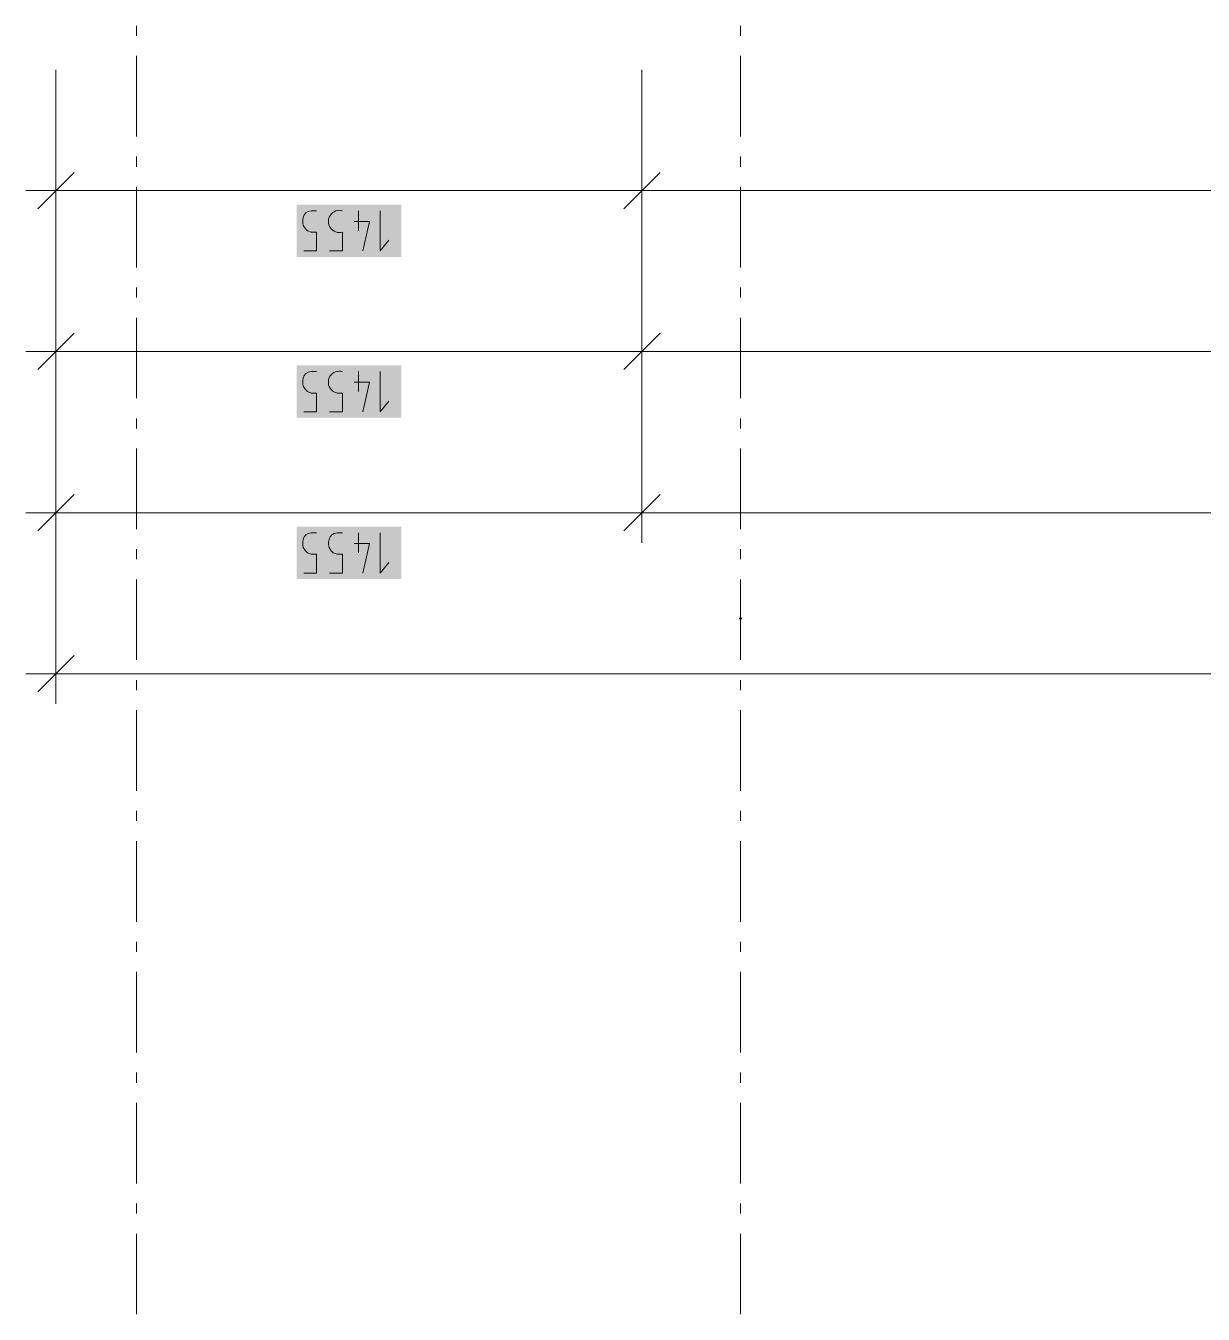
# Model space of a CAD drawing. Header units: millimetres. Extents: x 0 to 594, y 0 to 420.
# Drawn here: x 95.18 to 121.95, y 93.02 to 122.33 of the extents above; entities that cross this region are included whole.
import ezdxf

# ---------------------------------------------------------------- set-up
doc = ezdxf.new("R2010")
doc.units = ezdxf.units.MM
doc.header["$LTSCALE"] = 8
doc.layers.add('PDF_Koty delkove', color=7, linetype='Continuous')
doc.layers.add('PDF_Osy hlavni', color=7, linetype='Continuous')

msp = doc.modelspace()

# ---------------------------------------------------------------- linework, layer by layer
at = {"layer": 'PDF_Koty delkove', "lineweight": 18}
for points in [[(95.175, 118.581), (95.862, 118.581), (95.862, 121.329)], [(109.188, 118.581), (109.188, 121.329)], [(96.274, 118.993), (95.45, 118.169)], [(95.862, 119.268), (95.862, 118.581), (95.862, 117.894)], [(109.6, 118.993), (108.776, 118.169)], [(109.188, 119.268), (109.188, 118.581), (109.188, 117.894)], [(95.862, 118.581), (109.188, 118.581), (139.207, 118.581), (144.112, 118.581), (164.877, 118.581), (176.37, 118.581), (188.961, 118.581), (201.784, 118.581), (207.233, 118.581), (216.392, 118.581), (229.214, 118.581), (240.846, 118.581)], [(95.175, 114.923), (95.862, 114.923), (95.862, 118.389)], [(101.497, 117.207), (101.791, 117.207), (101.791, 117.634), (101.668, 117.634), (101.583, 117.665), (101.534, 117.711), (101.486, 117.787), (101.473, 117.848), (101.473, 117.909), (101.486, 117.97), (101.51, 118.031), (101.547, 118.077), (101.595, 118.108), (101.668, 118.123), (101.791, 118.123)], [(102.745, 118.123), (102.745, 117.665)], [(103.234, 118.123), (103.234, 117.207), (103.43, 117.451)], [(109.188, 114.923), (109.188, 118.389)], [(102.647, 117.879), (102.99, 117.879), (102.843, 117.207)], [(95.175, 111.254), (95.862, 111.254), (95.862, 115.636)], [(95.175, 107.591), (95.862, 107.591), (95.862, 115.586)], [(95.862, 115.61), (95.862, 114.923), (95.862, 114.236)], [(109.188, 111.254), (109.188, 115.636)], [(109.188, 115.61), (109.188, 114.923), (109.188, 114.236)], [(96.274, 115.335), (95.45, 114.511)], [(109.6, 115.335), (108.776, 114.511)], [(542.628, 114.923), (535.955, 114.923), (527.974, 114.923), (509.656, 114.923), (471.922, 114.923), (428.509, 114.923), (397.232, 114.923), (368.84, 114.923), (332.021, 114.923), (303.629, 114.923), (281.831, 114.923), (253.439, 114.923), (216.621, 114.923), (188.229, 114.923), (162.355, 114.923), (144.112, 114.923), (139.207, 114.923), (109.188, 114.923), (95.862, 114.923)], [(101.497, 113.549), (101.791, 113.549), (101.791, 113.976), (101.668, 113.976), (101.583, 114.007), (101.534, 114.053), (101.486, 114.129), (101.473, 114.19), (101.473, 114.251), (101.486, 114.312), (101.51, 114.373), (101.547, 114.419), (101.595, 114.45), (101.668, 114.465), (101.791, 114.465)], [(102.745, 114.465), (102.745, 114.007)], [(103.234, 114.465), (103.234, 113.549), (103.43, 113.793)], [(102.647, 114.221), (102.99, 114.221), (102.843, 113.549)], [(96.274, 111.666), (95.45, 110.842)], [(95.862, 111.941), (95.862, 111.254), (95.862, 110.567)], [(109.6, 111.666), (108.776, 110.842)], [(109.188, 111.941), (109.188, 111.254), (109.188, 110.567)], [(527.974, 111.254), (337.345, 111.254), (144.112, 111.254), (139.207, 111.254), (109.188, 111.254), (95.862, 111.254)], [(101.497, 109.88), (101.791, 109.88), (101.791, 110.307), (101.668, 110.307), (101.583, 110.338), (101.534, 110.384), (101.486, 110.46), (101.473, 110.521), (101.473, 110.582), (101.486, 110.643), (101.51, 110.704), (101.547, 110.75), (101.595, 110.781), (101.668, 110.796)], [(101.668, 110.796), (101.791, 110.796)], [(102.084, 109.88), (102.378, 109.88), (102.378, 110.307), (102.256, 110.307), (102.17, 110.338), (102.121, 110.384), (102.073, 110.46), (102.06, 110.521), (102.06, 110.582), (102.073, 110.643), (102.097, 110.704), (102.134, 110.75), (102.182, 110.781), (102.256, 110.796), (102.378, 110.796)], [(102.745, 110.796), (102.745, 110.338)], [(103.234, 110.796), (103.234, 109.88), (103.43, 110.124)], [(102.647, 110.552), (102.99, 110.552), (102.843, 109.88)], [(95.862, 108.278), (95.862, 107.591), (95.862, 106.904)], [(96.274, 108.003), (95.45, 107.178)], [(527.974, 107.591), (313.269, 107.591), (95.862, 107.591)]]:
    msp.add_lwpolyline(points, dxfattribs=at)
for points in [[(102.084, 117.207), (102.378, 117.207), (102.378, 117.634, -1.306889), (102.378, 118.123)], [(102.084, 113.549), (102.378, 113.549), (102.378, 113.976), (102.256, 113.976), (102.17, 114.007), (102.121, 114.053, -0.753167), (102.378, 114.465)]]:
    msp.add_lwpolyline(points, format="xyb", dxfattribs=at)
at = {"layer": 'PDF_Koty delkove', "color": 7, "lineweight": 18, "true_color": 0xffffff, "transparency": 33554559}
for points in [[(103.715, 118.261), (101.336, 118.261), (103.715, 117.07), (101.336, 117.07)], [(103.715, 114.603), (101.336, 114.603), (103.715, 113.412), (101.336, 113.412)], [(103.715, 110.934), (101.336, 110.934), (103.715, 109.743), (101.336, 109.743)]]:
    msp.add_solid(points, dxfattribs=at)
at = {"layer": 'PDF_Osy hlavni', "lineweight": 18}
for points in [[(97.694, 122.101), (97.694, 122.33)], [(111.432, 122.101), (111.432, 122.33), (111.432, 122.101)], [(97.694, 119.811), (97.694, 121.643)], [(111.432, 121.643), (111.432, 119.811), (111.432, 121.643)], [(97.694, 119.124), (97.694, 119.353)], [(111.432, 119.353), (111.432, 119.124), (111.432, 119.353)], [(97.694, 116.834), (97.694, 118.666)], [(111.432, 118.666), (111.432, 116.834), (111.432, 118.666)], [(97.694, 116.147), (97.694, 116.376)], [(111.432, 116.376), (111.432, 116.147), (111.432, 116.376)], [(97.694, 113.858), (97.694, 115.69)], [(111.432, 115.69), (111.432, 113.858), (111.432, 115.69)], [(97.694, 113.171), (97.694, 113.4)], [(111.432, 113.4), (111.432, 113.171), (111.432, 113.4)], [(97.694, 110.881), (97.694, 112.713)], [(111.432, 110.881), (111.432, 112.713)], [(111.432, 110.881), (111.432, 112.713)], [(97.694, 110.194), (97.694, 110.423)], [(111.432, 110.423), (111.432, 110.194), (111.432, 110.423)], [(97.694, 107.905), (97.694, 109.736)], [(111.432, 107.905), (111.432, 109.736), (111.432, 108.847)], [(97.694, 107.218), (97.694, 107.447)], [(111.432, 107.218), (111.432, 107.447)], [(97.694, 104.928), (97.694, 106.76)], [(111.432, 104.928), (111.432, 106.76)], [(97.694, 104.241), (97.694, 104.47)], [(111.432, 104.241), (111.432, 104.47)], [(97.694, 101.951), (97.694, 103.783)], [(111.432, 101.951), (111.432, 103.783)], [(97.694, 101.264), (97.694, 101.493)], [(111.432, 101.264), (111.432, 101.493)], [(97.694, 98.975), (97.694, 100.807)], [(111.432, 98.975), (111.432, 100.807)], [(97.694, 98.288), (97.694, 98.517)], [(111.432, 98.288), (111.432, 98.517)], [(97.694, 95.998), (97.694, 97.83)], [(111.432, 95.998), (111.432, 97.83)], [(97.694, 95.311), (97.694, 95.54)], [(111.432, 95.311), (111.432, 95.54)], [(97.694, 93.022), (97.694, 94.853)], [(111.432, 93.022), (111.432, 94.853)]]:
    msp.add_lwpolyline(points, dxfattribs=at)
at = {"layer": 'PDF_Osy hlavni', "lineweight": 18, "transparency": 33554559}
msp.add_solid([(111.432, 108.805), (111.391, 108.847), (111.473, 108.847), (111.432, 108.888)], dxfattribs=at)

doc.saveas('drawing.dxf')
